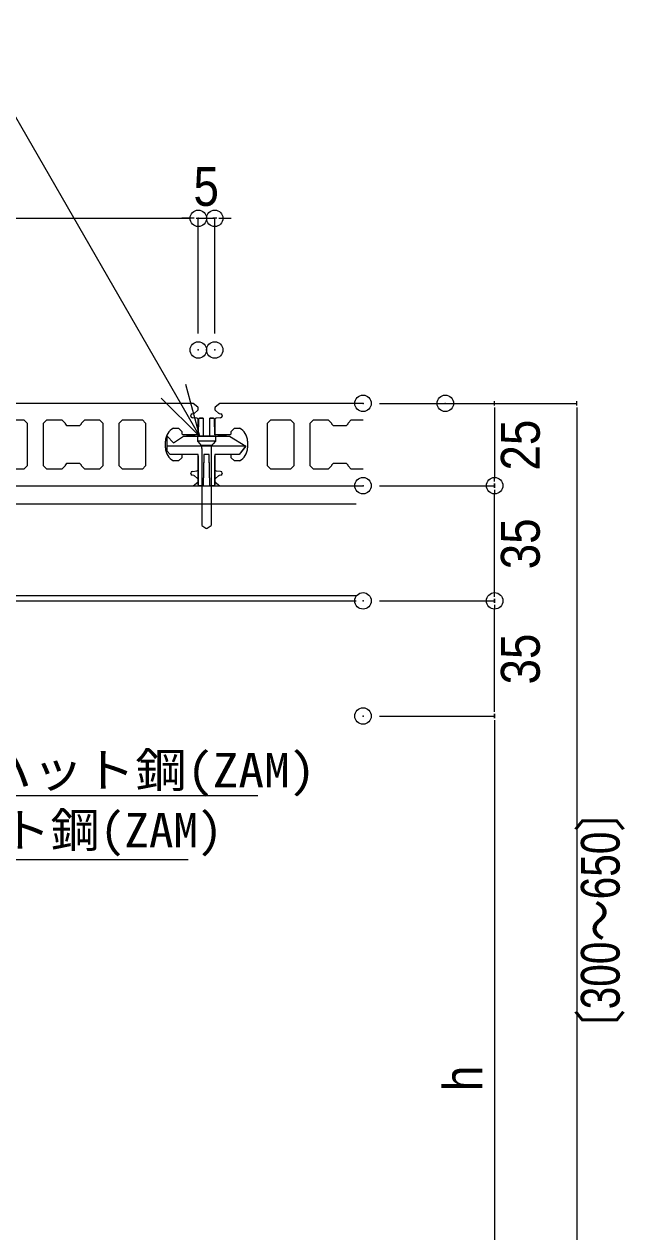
# Model space of a CAD drawing. Units: millimetres, scale not verified. Extents: x -4131 to 4169, y -981 to 998.
# Drawn here: x 2841 to 3023.6, y -567.9 to -200.9 of the extents above; entities that cross this region are included whole.
import ezdxf
from ezdxf.enums import TextEntityAlignment as Align

# ---------------------------------------------------------------- set-up
doc = ezdxf.new("R2010")
doc.units = ezdxf.units.MM
doc.header["$LTSCALE"] = 10
doc.header["$PDMODE"] = 32
doc.header["$PDSIZE"] = 5
for name, color, linetype, lineweight in [('0-1_デッキ', 7, 'Continuous', 9), ('0-2_文字', 4, 'Continuous', 9), ('0-3_寸法', 7, 'Continuous', 9), ('0-6_0', 7, 'Continuous', 9), ('0-8_目地材', 7, 'Continuous', 9), ('0-A_根太', 4, 'Continuous', 9), ('0-B_WQCS', 4, 'Continuous', 9)]:
    doc.layers.add(name, color=color, linetype=linetype, lineweight=lineweight)
doc.layers.add('0-7_DEFPOINTS', color=7, linetype='Continuous')
doc.styles.add('ＭＳ ゴシック', font='')
doc.styles.add('ＭＳ Ｐゴシック', font='')
doc.styles.get('ＭＳ ゴシック').set_extended_font_data('MS Gothic')
doc.styles.get('ＭＳ Ｐゴシック').set_extended_font_data('MS PGothic')

# ---------------------------------------------------------------- blocks, each defined once
blk = doc.blocks.new('_DOT')
at = {"layer": '0-6_0'}
for p, q in [((-5, 0), (-10, 0)), ((-2.5, 0), (2.5, 0))]:
    blk.add_line(p, q, dxfattribs=at)
blk = doc.blocks.new('25×145開\u30002軸')
at = {"layer": '0-1_デッキ'}
for p, q in [((-725, 110), (-725, 107.3)), ((-723.1, 103.4), (-713.3, 95.5)), ((-707.1, 81.5), (-720.4, 80.3)), ((-711.6, 94.6), (-706.1, 93)), ((-702.5, 88.1), (-702.5, 86.5)), ((702.5, 86.5), (702.5, 88.1)), ((706.1, 93), (711.6, 94.6)), ((720.4, 80.3), (707.1, 81.5)), ((713.3, 95.5), (723.1, 103.4)), ((725, 107.3), (725, 110)), ((-625, 10), (-625, -10)), ((625, -10), (625, 10)), ((-725, -107.3), (-725, -110)), ((-713.3, -95.5), (-723.1, -103.4)), ((-720.4, -80.3), (-707.1, -81.5)), ((-706.1, -93), (-711.6, -94.6)), ((-702.5, -86.5), (-702.5, -88.1)), ((702.5, -88.1), (702.5, -86.5)), ((711.6, -94.6), (706.1, -93)), ((707.1, -81.5), (720.4, -80.3)), ((723.1, -103.4), (713.3, -95.5)), ((725, -110), (725, -107.3))]:
    blk.add_line(p, q, dxfattribs=at)
for points in [[(723.2, 113.9), (709.9, 125), (-709.9, 125), (-723.2, 113.9)], [(-725, 75.3), (-725, 32.5), (-722.5, 30), (-677.5, 30)], [(650, 50), (665, 50), (675, 40), (675, 32.5), (677.5, 30), (722.5, 30), (725, 32.5), (725, 75.3)], [(-677.5, 30), (-675, 32.5), (-675, 40), (-665, 50), (-650, 50)], [(-650, -50), (-665, -50), (-675, -40), (-675, -32.5), (-677.5, -30), (-722.5, -30), (-725, -32.5), (-725, -75.3)], [(725, -75.3), (725, -32.5), (722.5, -30), (677.5, -30), (675, -32.5), (675, -40), (665, -50), (650, -50)], [(-723.2, -113.9), (-709.9, -125), (709.9, -125), (723.2, -113.9)]]:
    blk.add_lwpolyline(points, dxfattribs=at)
for points in [[(-565, -65), (-565, 65), (-555, 75), (-495, 75), (-485, 65), (-485, -65), (-495, -75), (-555, -75)], [(-435, -65), (-435, 65), (-425, 75), (-380, 75), (-370, 65), (-370, 62.5), (-365, 57.5), (-325, 57.5), (-320, 62.5), (-320, 65), (-310, 75), (-265, 75), (-255, 65), (-255, -65), (-265, -75), (-310, -75), (-320, -65), (-320, -62.5), (-325, -57.5), (-365, -57.5), (-370, -62.5), (-370, -65), (-380, -75), (-425, -75)], [(-195, 75), (-150, 75), (-140, 65), (-140, 62.5), (-135, 57.5), (-95, 57.5), (-90, 62.5), (-90, 65), (-80, 75), (-35, 75), (-25, 65), (-25, -65), (-35, -75), (-80, -75), (-90, -65), (-90, -62.5), (-95, -57.5), (-135, -57.5), (-140, -62.5), (-140, -65), (-150, -75), (-195, -75), (-205, -65), (-205, 65)], [(35, -75), (25, -65), (25, 65), (35, 75), (80, 75), (90, 65), (90, 62.5), (95, 57.5), (135, 57.5), (140, 62.5), (140, 65), (150, 75), (195, 75), (205, 65), (205, -65), (195, -75), (150, -75), (140, -65), (140, -62.5), (135, -57.5), (95, -57.5), (90, -62.5), (90, -65), (80, -75)], [(320, -65), (310, -75), (265, -75), (255, -65), (255, 65), (265, 75), (310, 75), (320, 65), (320, 62.5), (325, 57.5), (365, 57.5), (370, 62.5), (370, 65), (380, 75), (425, 75), (435, 65), (435, -65), (425, -75), (380, -75), (370, -65), (370, -62.5), (365, -57.5), (325, -57.5), (320, -62.5)], [(565, -65), (555, -75), (495, -75), (485, -65), (485, 65), (495, 75), (555, 75), (565, 65)]]:
    blk.add_lwpolyline(points, close=True, dxfattribs=at)
for centre, radius, start, end in [((-719.9, 110), 5.08, 129.8056, 180), ((719.9, 110), 5.08, 0, 50.1944), ((-719.9, 107.3), 5.08, 180, 231.3402), ((-719.9, 75.3), 5.08, 95.0796, 180), ((-710.1, 99.5), 5.08, 231.3402, 253.3008), ((-707.6, 86.5), 5.08, 275.0796, 0), ((-707.6, 88.1), 5.08, 0, 73.3008), ((707.6, 88.1), 5.08, 106.6992, 180), ((707.6, 86.5), 5.08, 180, 264.9204), ((710.1, 99.5), 5.08, 286.6992, 308.6598), ((719.9, 75.3), 5.08, 0, 84.9204), ((719.9, 107.3), 5.08, 308.6598, 0), ((-672.1, 8.4), 47.1, 1.9679, 62.0493), ((672.1, 8.4), 47.1, 117.9507, 178.0321), ((-672.1, -8.4), 47.1, 297.9507, 358.0321), ((672.1, -8.4), 47.1, 181.9679, 242.0493), ((-719.9, -75.3), 5.08, 180, 264.9204), ((-719.9, -107.3), 5.08, 128.6598, 180), ((-719.9, -110), 5.08, 180, 230.1944), ((-710.1, -99.5), 5.08, 106.6992, 128.6598), ((-707.6, -86.5), 5.08, 0, 84.9204), ((-707.6, -88.1), 5.08, 286.6992, 0), ((707.6, -86.5), 5.08, 95.0796, 180), ((707.6, -88.1), 5.08, 180, 253.3008), ((710.1, -99.5), 5.08, 51.3402, 73.3008), ((719.9, -75.3), 5.08, 275.0796, 0), ((719.9, -107.3), 5.08, 0, 51.3402), ((719.9, -110), 5.08, 309.8056, 0)]:
    blk.add_arc(centre, radius, start, end, dxfattribs=at)
blk = doc.blocks.new('グループ-19-1')
at = {"layer": '0-1_デッキ'}
for p, q in [((29828.2, -245.4), (29814.9, -256.4)), ((30263.7, -245.4), (29828.2, -245.4)), ((29813.1, -260.3), (29813.1, -263)), ((29815, -267), (29824.8, -274.8)), ((29831, -288.9), (29817.7, -290)), ((29826.5, -275.7), (29832, -277.4)), ((29835.6, -282.2), (29835.6, -283.8)), ((29813.1, -295.1), (29813.1, -337.9)), ((29863.1, -330.4), (29873.1, -320.4)), ((29873.1, -320.4), (29888.1, -320.4)), ((29813.1, -337.9), (29815.6, -340.4)), ((29815.6, -340.4), (29860.6, -340.4)), ((29860.6, -340.4), (29863.1, -337.9)), ((29863.1, -337.9), (29863.1, -330.4)), ((29913.1, -360.4), (29913.1, -380.4)), ((29815.6, -400.4), (29813.1, -402.9)), ((29813.1, -402.9), (29813.1, -445.6)), ((29860.6, -400.4), (29815.6, -400.4)), ((29863.1, -402.9), (29860.6, -400.4)), ((29863.1, -410.4), (29863.1, -402.9)), ((29873.1, -420.4), (29863.1, -410.4)), ((29888.1, -420.4), (29873.1, -420.4)), ((29824.8, -465.9), (29815, -473.7)), ((29817.7, -450.7), (29831, -451.8)), ((29832, -463.3), (29826.5, -465)), ((29835.6, -456.9), (29835.6, -458.5)), ((29813.1, -477.7), (29813.1, -480.4)), ((29814.9, -484.3), (29828.2, -495.4)), ((29828.2, -495.4), (30263.7, -495.4))]:
    blk.add_line(p, q, dxfattribs=at)
for centre, radius, start, end in [((29818.2, -260.3), 5.08, 129.8056, 180), ((29818.2, -263), 5.08, 180, 231.3402), ((29818.2, -295.1), 5.08, 95.0796, 180), ((29828, -270.9), 5.08, 231.3402, 253.3008), ((29830.5, -283.8), 5.08, 275.0796, 0), ((29830.5, -282.2), 5.08, 360, 73.3008), ((29866, -362), 47.1, 1.9679, 62.0493), ((29866, -378.7), 47.1, 297.9507, 358.0321), ((29818.2, -445.6), 5.08, 180, 264.9204), ((29818.2, -477.7), 5.08, 128.6598, 180), ((29828, -469.8), 5.08, 106.6992, 128.6598), ((29830.5, -456.9), 5.08, 360, 84.9204), ((29830.5, -458.5), 5.08, 286.6992, 0), ((29818.2, -480.4), 5.08, 180, 230.1944)]:
    blk.add_arc(centre, radius, start, end, dxfattribs=at)
at = {"layer": '0-8_目地材'}
for p, q in [((29973.1, -305.4), (29983.1, -295.4)), ((29973.1, -435.3), (29973.1, -305.4)), ((29983.1, -295.4), (30043.1, -295.4)), ((30043.1, -295.4), (30053.1, -305.4)), ((30053.1, -305.4), (30053.1, -435.4)), ((30103.1, -305.4), (30113.1, -295.4)), ((30103.1, -435.4), (30103.1, -305.4)), ((30113.1, -295.4), (30158.1, -295.4)), ((30158.1, -295.4), (30168.1, -305.4)), ((30168.1, -305.4), (30168.1, -307.9)), ((30168.1, -307.9), (30173.1, -312.9)), ((30173.1, -312.9), (30213.1, -312.9)), ((30213.1, -312.9), (30218.1, -307.9)), ((30218.1, -305.4), (30228.1, -295.4)), ((30218.1, -307.9), (30218.1, -305.4)), ((30228.1, -295.4), (30263.7, -295.4)), ((29983.1, -445.3), (29973.1, -435.3)), ((30053.1, -435.4), (30043.1, -445.4)), ((30113.1, -445.4), (30103.1, -435.4)), ((30168.1, -435.4), (30158.1, -445.4)), ((30173.1, -427.9), (30168.1, -432.9)), ((30168.1, -432.9), (30168.1, -435.4)), ((30213.1, -427.9), (30173.1, -427.9)), ((30218.1, -432.9), (30213.1, -427.9)), ((30218.1, -435.4), (30218.1, -432.9)), ((30228.1, -445.4), (30218.1, -435.4)), ((30043.1, -445.4), (29983.1, -445.3)), ((30158.1, -445.4), (30113.1, -445.4)), ((30263.7, -445.4), (30228.1, -445.4))]:
    blk.add_line(p, q, dxfattribs=at)
blk = doc.blocks.new('グループ-46-1')
at = {"layer": '0-A_根太'}
for p, q in [((27548, -495.4), (30243, -495.4)), ((27548, -845.4), (27548, -495.4)), ((27548, -550.4), (30243, -550.4)), ((27548, -829.4), (30243, -829.4)), ((27548, -845.4), (30243, -845.4))]:
    blk.add_line(p, q, dxfattribs=at)
blk = doc.blocks.new('シンボル-24')
at = {"layer": '0-2_文字', "style": 'ＭＳ ゴシック', "width": 1.05}
blk.add_text('大引：アイハット鋼(ZAM)', height=104.5, dxfattribs=at).set_placement((-643.8, -76.4), align=Align.BOTTOM_LEFT)
blk = doc.blocks.new('シンボル-23')
at = {"layer": '0-2_文字', "style": 'ＭＳ ゴシック', "width": 1.1}
blk.add_text('根太:アイハット鋼(ZAM)', height=104.5, dxfattribs=at).set_placement((-599.7, -91.6), align=Align.BOTTOM_LEFT)
blk = doc.blocks.new('グループ-97-1')
at = {"layer": '0-B_WQCS'}
for p, q in [((-24.1, 164.6), (-24.9, 117.3)), ((-10, 167.5), (-21.1, 167.5)), ((-10, 167.5), (-10, 164.6)), ((-10, 164.6), (-10, 117.3)), ((10, 164.6), (10, 167.5)), ((21.1, 167.5), (10, 167.5)), ((10, 117.3), (10, 164.6)), ((24.9, 117.3), (24.1, 164.6)), ((-70, 112.5), (70, 112.5)), ((120, 82.5), (-120, 82.5)), ((100, 57.5), (120, 82.5)), ((-25, 52.8), (-25, -34.5)), ((-8.4, 52.7), (-9.9, -34.6)), ((9.9, -34.6), (8.4, 52.7)), ((25, -34.5), (25, 52.8)), ((-9.9, -34.6), (-10, -37.5)), ((10, -37.5), (9.9, -34.6)), ((-22, -37.5), (-10, -37.5)), ((10, -37.5), (22, -37.5))]:
    blk.add_line(p, q, dxfattribs=at)
blk.add_lwpolyline([(-120, 112.5), (-100, 92.5), (-70, 112.5), (-24.9, 117.5), (-24.1, 164.6), (-21.1, 167.5), (-10, 167.5), (-10, 112.5), (10, 112.5), (10, 167.5), (21.1, 167.5), (24.1, 164.6), (24.9, 117.5), (70, 112.5), (120, 82.5), (99.5, 57.5), (25, 57.5), (25, -34.5), (22, -37.5), (10, -37.5), (8.3, 57.5), (-8.3, 57.5), (-10, -37.5), (-22, -37.5), (-25, -34.5), (-25, 57.5), (-110, 57.5), (-120, 67.5)], close=True, dxfattribs=at)
for centre, start, end in [((-21.1, 164.5), 90, 179), ((21.1, 164.5), 1, 90), ((-22, -34.5), 180, 270), ((22, -34.5), 270, 0)]:
    blk.add_arc(centre, 3, start, end, dxfattribs=at)
blk = doc.blocks.new('グループ-98-1')
at = {"layer": '0-B_WQCS'}
for p, q in [((27.5, 112.5), (27.5, 97.5)), ((27.5, 97.5), (-27.5, 97.5)), ((-27.5, 97.5), (-20, 90)), ((14.1, 84.1), (-14.1, 84.1)), ((-14.1, 75.8), (-14.1, -158.5)), ((14.1, 75.8), (14.1, -158.5)), ((27.5, 97.5), (19.9, 90)), ((-14.1, -158.5), (-1.8, -167.1)), ((-1.8, -167.1), (0, -167.5))]:
    blk.add_line(p, q, dxfattribs=at)
for points in [[(27.5, 112.5), (-27.5, 112.5), (-27.5, 97.5)], [(0, -167.5), (1.8, -167.1), (14.1, -158.5)]]:
    blk.add_lwpolyline(points, dxfattribs=at)
for centre, start, end in [((-34.1, 75.8), 0, 45), ((34.1, 75.8), 135, 180)]:
    blk.add_arc(centre, 20, start, end, dxfattribs=at)
blk = doc.blocks.new('グループ-99-1')
at = {"layer": '0-B_WQCS'}
for name in ['グループ-97-1', 'グループ-98-1']:
    blk.add_blockref(name, (0, 0), dxfattribs=at)
blk = doc.blocks.new('WQCS2016断')
at = {"layer": '0-B_WQCS'}
blk.add_blockref('グループ-99-1', (0, 0), dxfattribs=at)

msp = doc.modelspace()

# ---------------------------------------------------------------- linework, layer by layer
at = {"layer": '0-2_文字'}
for p, q in [((2822.01, -200.91), (2894.31, -326.14)), ((2754.47, -435.27), (2912.01, -435.27)), ((2728.36, -454.74), (2890.85, -454.74))]:
    msp.add_line(p, q, dxfattribs=at)
msp.add_lwpolyline([(2890.06, -310.26), (2894.31, -326.14), (2882.69, -314.52)], dxfattribs=at)
at = {"layer": '0-3_寸法'}
for p, q in [((2751.46, -259.9), (2891.45, -259.9)), ((2891.45, -259.9), (2888.95, -259.9)), ((2893.96, -294.9), (2893.96, -259.9)), ((2893.96, -294.9), (2893.96, -259.9)), ((2893.96, -259.9), (2898.96, -259.9)), ((2898.96, -294.9), (2898.96, -259.9)), ((2901.46, -259.9), (2903.97, -259.9)), ((2949.02, -316.14), (2984.02, -316.14)), ((2974.02, -316.14), (3009.02, -316.14)), ((2984.02, -318.64), (2984.02, -338.63)), ((3009.02, -318.64), (3009.02, -628.63)), ((2949.02, -341.14), (2984.02, -341.14)), ((2949.02, -341.14), (2984.02, -341.14)), ((2984.02, -373.63), (2984.02, -343.64)), ((2949.02, -376.14), (2984.02, -376.14)), ((2949.02, -376.14), (2984.02, -376.14)), ((2984.02, -408.63), (2984.02, -378.64)), ((2949.02, -411.14), (2984.02, -411.14)), ((2949.02, -411.14), (2984.02, -411.14)), ((2984.02, -413.64), (2984.02, -628.63))]:
    msp.add_line(p, q, dxfattribs=at)
at = {"layer": '0-7_DEFPOINTS'}
for p in [(2893.96, -259.9), (2898.96, -259.9), (2893.96, -299.9), (2898.96, -299.9), (2944.02, -316.14), (2969.02, -316.14), (2944.02, -341.14), (2944.02, -341.14), (2984.02, -341.14), (2984.02, -341.14), (2944.02, -376.14), (2984.02, -376.14), (2944.02, -411.14)]:
    msp.add_point(p, dxfattribs=at)

# ---------------------------------------------------------------- block references
at = {"layer": '0-1_デッキ', "xscale": 0.1, "yscale": 0.1}
for name, p in [('25×145開\u30002軸', (2821.46, -328.64)), ('グループ-19-1', (-82.35, -291.6))]:
    msp.add_blockref(name, p, dxfattribs=at)
at = {"layer": '0-2_文字', "xscale": 0.1, "yscale": 0.1}
for name, p in [('シンボル-23', (2817.22, -426.78)), ('シンボル-24', (2793.72, -446.5))]:
    msp.add_blockref(name, p, dxfattribs=at)
at = {"layer": '0-3_寸法', "xscale": 0.2503723, "yscale": 0.2503723}
msp.add_blockref('_DOT', (2893.96, -259.9), dxfattribs=at)
msp.add_blockref('_DOT', (2893.96, -259.9), dxfattribs=at)
for p, rotation in [((2898.96, -259.9), 180), ((2984.02, -316.14), 90), ((3009.02, -316.14), 90), ((2984.02, -341.14), 270), ((2984.02, -341.14), 90), ((2984.02, -376.14), 270), ((2984.02, -376.14), 90), ((2984.02, -411.14), 270), ((2984.02, -411.14), 90)]:
    msp.add_blockref('_DOT', p, dxfattribs=dict(at, rotation=rotation))
at = {"layer": '0-A_根太', "xscale": 0.1, "yscale": 0.1}
msp.add_blockref('グループ-46-1', (-82.35, -291.6), dxfattribs=at)
at = {"layer": '0-B_WQCS', "xscale": 0.1, "yscale": 0.1}
msp.add_blockref('WQCS2016断', (2896.46, -337.39), dxfattribs=at)

# ---------------------------------------------------------------- texts
at = {"layer": '0-3_寸法', "style": 'ＭＳ Ｐゴシック', "width": 0.9}
msp.add_text('5', height=11.8, dxfattribs=at).set_placement((2892.51, -259.66), align=Align.BOTTOM_LEFT)
at = {"layer": '0-3_寸法', "style": 'ＭＳ Ｐゴシック'}
for s, height, width, p in [('25', 11.8, 0.9, (3001.27, -336.54)), ('35', 11.8, 0.9, (3001.27, -366.54)), ('35', 11.8, 0.9, (3001.27, -401.54)), ('〔300～650〕', 11.78, 0.8, (3025.55, -513.1)), ('h', 11.8, 0.9, (2983.78, -525.09))]:
    msp.add_text(s, height=height, rotation=90, dxfattribs=dict(at, width=width)).set_placement(p, align=Align.BOTTOM_LEFT)

doc.saveas('drawing.dxf')
